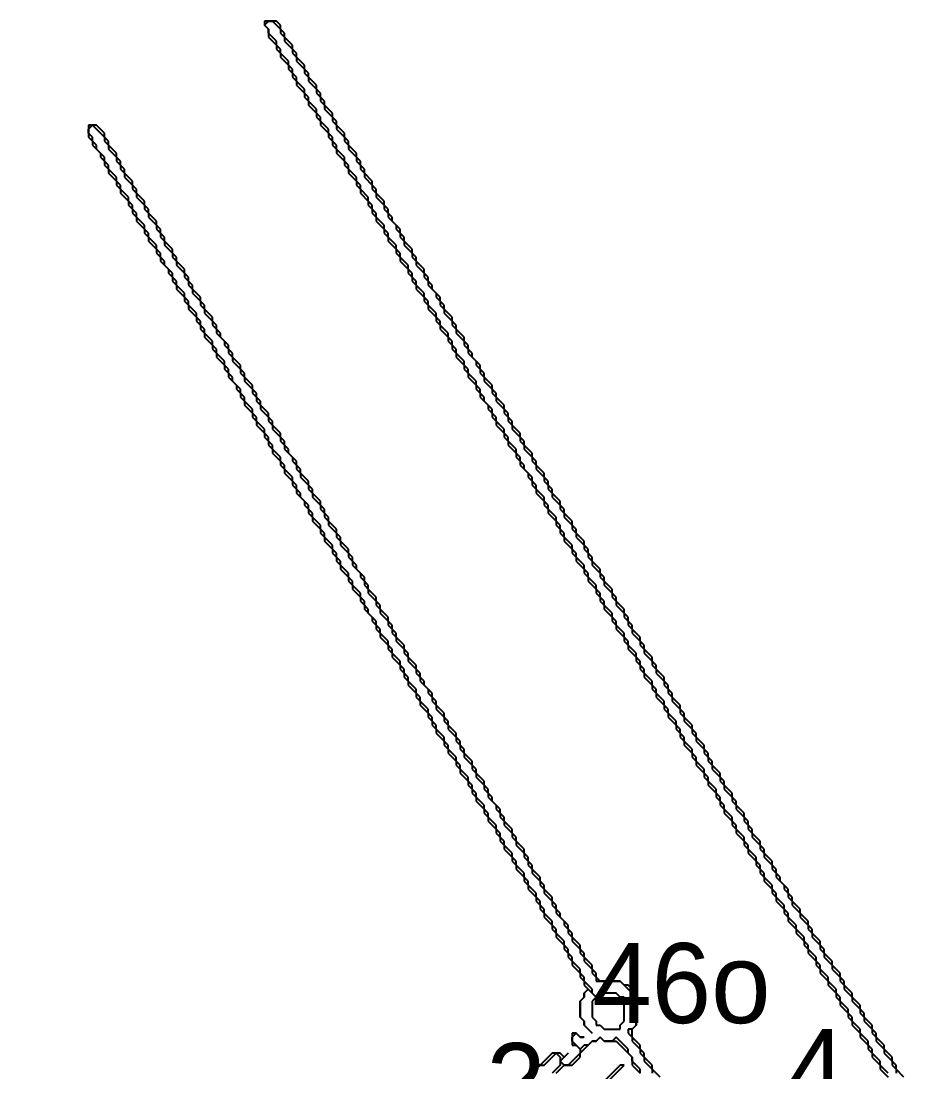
# Model space of a CAD drawing. Header units: metres. Extents: x 7 to 3931, y 6 to 2277.
# Drawn here: x 1487.1 to 1708, y 1775.3 to 2038 of the extents above; entities that cross this region are included whole.
import ezdxf

# ---------------------------------------------------------------- set-up
doc = ezdxf.new("R2010")
doc.units = ezdxf.units.M

msp = doc.modelspace()

# ---------------------------------------------------------------- linework, layer by layer
for p, q in [((1548, 2038), (1548, 2037)), ((1551, 2038), (1548, 2038)), ((1548, 2037), (1549, 2038)), ((1548, 2037), (1549, 2036)), ((1549, 2036), (1548, 2037)), ((1549, 2038), (1550, 2038)), ((1550, 2038), (1552, 2036)), ((1552, 2037), (1551, 2038)), ((1552, 2036), (1552, 2037)), ((1549, 2036), (1549, 2034)), ((1549, 2035), (1549, 2036)), ((1551, 2033), (1549, 2035)), ((1549, 2034), (1551, 2032)), ((1553, 2035), (1552, 2036)), ((1552, 2036), (1552, 2035)), ((1552, 2035), (1553, 2034)), ((1553, 2034), (1553, 2035)), ((1555, 2032), (1553, 2034)), ((1553, 2034), (1553, 2033)), ((1551, 2032), (1551, 2033)), ((1551, 2032), (1551, 2031)), ((1552, 2031), (1551, 2032)), ((1551, 2031), (1552, 2030)), ((1552, 2030), (1552, 2031)), ((1553, 2033), (1555, 2031)), ((1555, 2031), (1555, 2032)), ((1556, 2030), (1555, 2031)), ((1555, 2031), (1555, 2030)), ((1552, 2030), (1552, 2029)), ((1554, 2028), (1552, 2030)), ((1552, 2029), (1554, 2027)), ((1555, 2030), (1556, 2029)), ((1556, 2029), (1556, 2030)), ((1558, 2027), (1556, 2029)), ((1556, 2029), (1556, 2028)), ((1554, 2027), (1554, 2028)), ((1554, 2027), (1554, 2026)), ((1555, 2026), (1554, 2027)), ((1554, 2026), (1555, 2025)), ((1555, 2025), (1555, 2026)), ((1556, 2028), (1558, 2026)), ((1558, 2026), (1558, 2027)), ((1559, 2025), (1558, 2026)), ((1558, 2026), (1558, 2025)), ((1555, 2025), (1555, 2024)), ((1556, 2024), (1555, 2025)), ((1555, 2024), (1556, 2023)), ((1556, 2023), (1556, 2024)), ((1556, 2023), (1556, 2022)), ((1558, 2021), (1556, 2023)), ((1558, 2025), (1559, 2024)), ((1559, 2024), (1559, 2025)), ((1561, 2022), (1559, 2024)), ((1559, 2024), (1559, 2023)), ((1559, 2023), (1561, 2021)), ((1556, 2022), (1558, 2020)), ((1558, 2020), (1558, 2021)), ((1561, 2021), (1561, 2022)), ((1562, 2020), (1561, 2021)), ((1561, 2021), (1561, 2020)), ((1558, 2020), (1558, 2019)), ((1559, 2019), (1558, 2020)), ((1558, 2019), (1559, 2018)), ((1559, 2018), (1559, 2019)), ((1559, 2018), (1559, 2017)), ((1561, 2016), (1559, 2018)), ((1561, 2020), (1562, 2019)), ((1562, 2019), (1562, 2020)), ((1563, 2018), (1562, 2019)), ((1562, 2019), (1562, 2018)), ((1562, 2018), (1563, 2017)), ((1563, 2017), (1563, 2018)), ((1559, 2017), (1561, 2015)), ((1561, 2015), (1561, 2016)), ((1565, 2015), (1563, 2017)), ((1563, 2017), (1563, 2016)), ((1563, 2016), (1565, 2014)), ((1561, 2015), (1561, 2014)), ((1562, 2014), (1561, 2015)), ((1561, 2014), (1562, 2013)), ((1562, 2013), (1562, 2014)), ((1562, 2013), (1562, 2012)), ((1564, 2011), (1562, 2013)), ((1565, 2014), (1565, 2015)), ((1566, 2013), (1565, 2014)), ((1565, 2014), (1565, 2013)), ((1565, 2013), (1566, 2012)), ((1566, 2012), (1566, 2013)), ((1504, 2012), (1504, 2009)), ((1504, 2011), (1505, 2012)), ((1506, 2012), (1504, 2012)), ((1504, 2010), (1504, 2011)), ((1505, 2009), (1504, 2010)), ((1505, 2012), (1508, 2009)), ((1508, 2010), (1506, 2012)), ((1508, 2009), (1508, 2010)), ((1562, 2012), (1564, 2010)), ((1564, 2010), (1564, 2011)), ((1564, 2010), (1564, 2009)), ((1565, 2009), (1564, 2010)), ((1568, 2010), (1566, 2012)), ((1566, 2012), (1566, 2011)), ((1566, 2011), (1568, 2009)), ((1568, 2009), (1568, 2010)), ((1504, 2009), (1505, 2008)), ((1505, 2008), (1505, 2009)), ((1505, 2008), (1505, 2007)), ((1506, 2007), (1505, 2008)), ((1508, 2009), (1508, 2008)), ((1509, 2008), (1508, 2009)), ((1508, 2008), (1509, 2007)), ((1509, 2007), (1509, 2008)), ((1564, 2009), (1565, 2008)), ((1565, 2008), (1565, 2009)), ((1565, 2008), (1565, 2007)), ((1566, 2007), (1565, 2008)), ((1569, 2008), (1568, 2009)), ((1568, 2009), (1568, 2008)), ((1568, 2008), (1569, 2007)), ((1569, 2007), (1569, 2008)), ((1505, 2007), (1507, 2005)), ((1506, 2006), (1506, 2007)), ((1508, 2004), (1506, 2006)), ((1507, 2005), (1507, 2004)), ((1509, 2007), (1509, 2006)), ((1511, 2005), (1509, 2007)), ((1509, 2006), (1511, 2004)), ((1511, 2004), (1511, 2005)), ((1565, 2007), (1566, 2006)), ((1566, 2006), (1566, 2007)), ((1566, 2006), (1566, 2005)), ((1568, 2004), (1566, 2006)), ((1566, 2005), (1568, 2003)), ((1571, 2005), (1569, 2007)), ((1569, 2007), (1569, 2006)), ((1569, 2006), (1571, 2004)), ((1571, 2004), (1571, 2005)), ((1507, 2004), (1508, 2003)), ((1508, 2003), (1508, 2004)), ((1508, 2003), (1508, 2002)), ((1509, 2002), (1508, 2003)), ((1508, 2002), (1509, 2001)), ((1509, 2001), (1509, 2002)), ((1511, 2004), (1511, 2003)), ((1512, 2003), (1511, 2004)), ((1511, 2003), (1512, 2002)), ((1512, 2002), (1512, 2003)), ((1512, 2002), (1512, 2001)), ((1513, 2001), (1512, 2002)), ((1568, 2003), (1568, 2004)), ((1568, 2003), (1568, 2002)), ((1569, 2002), (1568, 2003)), ((1568, 2002), (1569, 2001)), ((1569, 2001), (1569, 2002)), ((1572, 2003), (1571, 2004)), ((1571, 2004), (1571, 2003)), ((1571, 2003), (1572, 2002)), ((1572, 2002), (1572, 2003)), ((1573, 2001), (1572, 2002)), ((1572, 2002), (1572, 2001)), ((1509, 2001), (1509, 2000)), ((1511, 1999), (1509, 2001)), ((1509, 2000), (1511, 1998)), ((1512, 2001), (1513, 2000)), ((1513, 2000), (1513, 2001)), ((1513, 2000), (1513, 1999)), ((1515, 1998), (1513, 2000)), ((1569, 2001), (1569, 2000)), ((1571, 1999), (1569, 2001)), ((1569, 2000), (1571, 1998)), ((1572, 2001), (1573, 2000)), ((1573, 2000), (1573, 2001)), ((1575, 1998), (1573, 2000)), ((1573, 2000), (1573, 1999)), ((1511, 1998), (1511, 1999)), ((1511, 1998), (1511, 1997)), ((1512, 1997), (1511, 1998)), ((1511, 1997), (1512, 1996)), ((1512, 1996), (1512, 1997)), ((1513, 1999), (1515, 1997)), ((1515, 1997), (1515, 1998)), ((1515, 1997), (1515, 1996)), ((1516, 1996), (1515, 1997)), ((1571, 1998), (1571, 1999)), ((1571, 1998), (1571, 1997)), ((1572, 1997), (1571, 1998)), ((1571, 1997), (1572, 1996)), ((1572, 1996), (1572, 1997)), ((1573, 1999), (1575, 1997)), ((1575, 1997), (1575, 1998)), ((1576, 1996), (1575, 1997)), ((1575, 1997), (1575, 1996)), ((1512, 1996), (1512, 1995)), ((1514, 1994), (1512, 1996)), ((1512, 1995), (1514, 1993)), ((1515, 1996), (1516, 1995)), ((1516, 1995), (1516, 1996)), ((1516, 1995), (1516, 1994)), ((1518, 1993), (1516, 1995)), ((1572, 1996), (1572, 1995)), ((1574, 1994), (1572, 1996)), ((1572, 1995), (1574, 1993)), ((1575, 1996), (1576, 1995)), ((1576, 1995), (1576, 1996)), ((1578, 1993), (1576, 1995)), ((1576, 1995), (1576, 1994)), ((1514, 1993), (1514, 1994)), ((1514, 1993), (1514, 1992)), ((1515, 1992), (1514, 1993)), ((1514, 1992), (1515, 1991)), ((1515, 1991), (1515, 1992)), ((1516, 1994), (1518, 1992)), ((1518, 1992), (1518, 1993)), ((1518, 1992), (1518, 1991)), ((1519, 1991), (1518, 1992)), ((1574, 1993), (1574, 1994)), ((1574, 1993), (1574, 1992)), ((1575, 1992), (1574, 1993)), ((1574, 1992), (1575, 1991)), ((1575, 1991), (1575, 1992)), ((1576, 1994), (1578, 1992)), ((1578, 1992), (1578, 1993)), ((1579, 1991), (1578, 1992)), ((1578, 1992), (1578, 1991)), ((1515, 1991), (1515, 1990)), ((1516, 1990), (1515, 1991)), ((1515, 1990), (1516, 1989)), ((1516, 1989), (1516, 1990)), ((1516, 1989), (1516, 1988)), ((1518, 1987), (1516, 1989)), ((1518, 1991), (1519, 1990)), ((1519, 1990), (1519, 1991)), ((1519, 1990), (1519, 1989)), ((1521, 1988), (1519, 1990)), ((1519, 1989), (1521, 1987)), ((1575, 1991), (1575, 1990)), ((1576, 1990), (1575, 1991)), ((1575, 1990), (1576, 1989)), ((1576, 1989), (1576, 1990)), ((1576, 1989), (1576, 1988)), ((1578, 1987), (1576, 1989)), ((1578, 1991), (1579, 1990)), ((1579, 1990), (1579, 1991)), ((1580, 1989), (1579, 1990)), ((1579, 1990), (1579, 1989)), ((1579, 1989), (1581, 1987)), ((1580, 1988), (1580, 1989)), ((1516, 1988), (1518, 1986)), ((1518, 1986), (1518, 1987)), ((1521, 1987), (1521, 1988)), ((1521, 1987), (1521, 1986)), ((1522, 1986), (1521, 1987)), ((1576, 1988), (1578, 1986)), ((1578, 1986), (1578, 1987)), ((1582, 1986), (1580, 1988)), ((1581, 1987), (1581, 1986)), ((1518, 1986), (1518, 1985)), ((1519, 1985), (1518, 1986)), ((1518, 1985), (1519, 1984)), ((1519, 1984), (1519, 1985)), ((1519, 1984), (1519, 1983)), ((1521, 1982), (1519, 1984)), ((1521, 1986), (1522, 1985)), ((1522, 1985), (1522, 1986)), ((1522, 1985), (1522, 1984)), ((1523, 1984), (1522, 1985)), ((1522, 1984), (1523, 1983)), ((1523, 1983), (1523, 1984)), ((1578, 1986), (1578, 1985)), ((1579, 1985), (1578, 1986)), ((1578, 1985), (1579, 1984)), ((1579, 1984), (1579, 1985)), ((1579, 1984), (1579, 1983)), ((1581, 1982), (1579, 1984)), ((1581, 1986), (1582, 1985)), ((1582, 1985), (1582, 1986)), ((1583, 1984), (1582, 1985)), ((1582, 1985), (1582, 1984)), ((1582, 1984), (1583, 1983)), ((1583, 1983), (1583, 1984)), ((1519, 1983), (1521, 1981)), ((1521, 1981), (1521, 1982)), ((1521, 1981), (1521, 1980)), ((1522, 1980), (1521, 1981)), ((1523, 1983), (1523, 1982)), ((1525, 1981), (1523, 1983)), ((1523, 1982), (1525, 1980)), ((1525, 1980), (1525, 1981)), ((1579, 1983), (1581, 1981)), ((1581, 1981), (1581, 1982)), ((1581, 1981), (1581, 1980)), ((1582, 1980), (1581, 1981)), ((1585, 1981), (1583, 1983)), ((1583, 1983), (1583, 1982)), ((1583, 1982), (1585, 1980)), ((1585, 1980), (1585, 1981)), ((1521, 1980), (1522, 1979)), ((1522, 1979), (1522, 1980)), ((1522, 1979), (1522, 1978)), ((1523, 1978), (1522, 1979)), ((1525, 1980), (1525, 1979)), ((1526, 1979), (1525, 1980)), ((1525, 1979), (1526, 1978)), ((1526, 1978), (1526, 1979)), ((1581, 1980), (1582, 1979)), ((1582, 1979), (1582, 1980)), ((1582, 1979), (1582, 1978)), ((1584, 1977), (1582, 1979)), ((1586, 1979), (1585, 1980)), ((1585, 1980), (1585, 1979)), ((1585, 1979), (1586, 1978)), ((1586, 1978), (1586, 1979)), ((1522, 1978), (1524, 1976)), ((1523, 1977), (1523, 1978)), ((1525, 1975), (1523, 1977)), ((1524, 1976), (1524, 1975)), ((1526, 1978), (1526, 1977)), ((1528, 1976), (1526, 1978)), ((1526, 1977), (1528, 1975)), ((1528, 1975), (1528, 1976)), ((1582, 1978), (1584, 1976)), ((1584, 1976), (1584, 1977)), ((1584, 1976), (1584, 1975)), ((1585, 1975), (1584, 1976)), ((1588, 1976), (1586, 1978)), ((1586, 1978), (1586, 1977)), ((1586, 1977), (1588, 1975)), ((1588, 1975), (1588, 1976)), ((1524, 1975), (1525, 1974)), ((1525, 1974), (1525, 1975)), ((1525, 1974), (1525, 1973)), ((1526, 1973), (1525, 1974)), ((1528, 1975), (1528, 1974)), ((1529, 1974), (1528, 1975)), ((1528, 1974), (1529, 1973)), ((1529, 1973), (1529, 1974)), ((1584, 1975), (1585, 1974)), ((1585, 1974), (1585, 1975)), ((1585, 1974), (1585, 1973)), ((1586, 1973), (1585, 1974)), ((1589, 1974), (1588, 1975)), ((1588, 1975), (1588, 1974)), ((1588, 1974), (1589, 1973)), ((1589, 1973), (1589, 1974)), ((1525, 1973), (1526, 1972)), ((1526, 1972), (1526, 1973)), ((1526, 1972), (1526, 1971)), ((1528, 1970), (1526, 1972)), ((1526, 1971), (1528, 1969)), ((1529, 1973), (1529, 1972)), ((1530, 1972), (1529, 1973)), ((1529, 1972), (1530, 1971)), ((1530, 1971), (1530, 1972)), ((1530, 1971), (1530, 1970)), ((1532, 1969), (1530, 1971)), ((1585, 1973), (1586, 1972)), ((1586, 1972), (1586, 1973)), ((1586, 1972), (1586, 1971)), ((1588, 1970), (1586, 1972)), ((1586, 1971), (1588, 1969)), ((1590, 1972), (1589, 1973)), ((1589, 1973), (1589, 1972)), ((1589, 1972), (1591, 1970)), ((1590, 1971), (1590, 1972)), ((1592, 1969), (1590, 1971)), ((1528, 1969), (1528, 1970)), ((1528, 1969), (1528, 1968)), ((1529, 1968), (1528, 1969)), ((1528, 1968), (1529, 1967)), ((1529, 1967), (1529, 1968)), ((1530, 1970), (1532, 1968)), ((1532, 1968), (1532, 1969)), ((1532, 1968), (1532, 1967)), ((1533, 1967), (1532, 1968)), ((1588, 1969), (1588, 1970)), ((1588, 1969), (1588, 1968)), ((1589, 1968), (1588, 1969)), ((1588, 1968), (1589, 1967)), ((1589, 1967), (1589, 1968)), ((1591, 1970), (1591, 1969)), ((1591, 1969), (1592, 1968)), ((1592, 1968), (1592, 1969)), ((1593, 1967), (1592, 1968)), ((1592, 1968), (1592, 1967)), ((1529, 1967), (1529, 1966)), ((1531, 1965), (1529, 1967)), ((1529, 1966), (1531, 1964)), ((1532, 1967), (1533, 1966)), ((1533, 1966), (1533, 1967)), ((1533, 1966), (1533, 1965)), ((1535, 1964), (1533, 1966)), ((1589, 1967), (1589, 1966)), ((1591, 1965), (1589, 1967)), ((1589, 1966), (1591, 1964)), ((1592, 1967), (1593, 1966)), ((1593, 1966), (1593, 1967)), ((1595, 1964), (1593, 1966)), ((1593, 1966), (1593, 1965)), ((1531, 1964), (1531, 1965)), ((1531, 1964), (1531, 1963)), ((1532, 1963), (1531, 1964)), ((1531, 1963), (1532, 1962)), ((1532, 1962), (1532, 1963)), ((1533, 1965), (1535, 1963)), ((1535, 1963), (1535, 1964)), ((1535, 1963), (1535, 1962)), ((1536, 1962), (1535, 1963)), ((1591, 1964), (1591, 1965)), ((1591, 1964), (1591, 1963)), ((1592, 1963), (1591, 1964)), ((1591, 1963), (1592, 1962)), ((1592, 1962), (1592, 1963)), ((1593, 1965), (1595, 1963)), ((1595, 1963), (1595, 1964)), ((1596, 1962), (1595, 1963)), ((1595, 1963), (1595, 1962)), ((1532, 1962), (1532, 1961)), ((1533, 1961), (1532, 1962)), ((1532, 1961), (1533, 1960)), ((1533, 1960), (1533, 1961)), ((1533, 1960), (1533, 1959)), ((1535, 1958), (1533, 1960)), ((1535, 1962), (1536, 1961)), ((1536, 1961), (1536, 1962)), ((1536, 1961), (1536, 1960)), ((1537, 1960), (1536, 1961)), ((1536, 1960), (1538, 1958)), ((1537, 1959), (1537, 1960)), ((1592, 1962), (1592, 1961)), ((1594, 1960), (1592, 1962)), ((1592, 1961), (1594, 1959)), ((1594, 1959), (1594, 1960)), ((1595, 1962), (1596, 1961)), ((1596, 1961), (1596, 1962)), ((1598, 1959), (1596, 1961)), ((1596, 1961), (1596, 1960)), ((1596, 1960), (1598, 1958)), ((1533, 1959), (1535, 1957)), ((1535, 1957), (1535, 1958)), ((1539, 1957), (1537, 1959)), ((1538, 1958), (1538, 1957)), ((1594, 1959), (1594, 1958)), ((1595, 1958), (1594, 1959)), ((1594, 1958), (1595, 1957)), ((1595, 1957), (1595, 1958)), ((1598, 1958), (1598, 1959)), ((1599, 1957), (1598, 1958)), ((1598, 1958), (1598, 1957)), ((1535, 1957), (1535, 1956)), ((1536, 1956), (1535, 1957)), ((1535, 1956), (1536, 1955)), ((1536, 1955), (1536, 1956)), ((1536, 1955), (1536, 1954)), ((1538, 1953), (1536, 1955)), ((1538, 1957), (1539, 1956)), ((1539, 1956), (1539, 1957)), ((1539, 1956), (1539, 1955)), ((1540, 1955), (1539, 1956)), ((1539, 1955), (1540, 1954)), ((1540, 1954), (1540, 1955)), ((1595, 1957), (1595, 1956)), ((1596, 1956), (1595, 1957)), ((1595, 1956), (1596, 1955)), ((1596, 1955), (1596, 1956)), ((1596, 1955), (1596, 1954)), ((1598, 1953), (1596, 1955)), ((1598, 1957), (1599, 1956)), ((1599, 1956), (1599, 1957)), ((1600, 1955), (1599, 1956)), ((1599, 1956), (1599, 1955)), ((1599, 1955), (1601, 1953)), ((1600, 1954), (1600, 1955)), ((1536, 1954), (1538, 1952)), ((1538, 1952), (1538, 1953)), ((1540, 1954), (1540, 1953)), ((1542, 1952), (1540, 1954)), ((1540, 1953), (1542, 1951)), ((1596, 1954), (1598, 1952)), ((1598, 1952), (1598, 1953)), ((1602, 1952), (1600, 1954)), ((1601, 1953), (1601, 1952)), ((1538, 1952), (1538, 1951)), ((1539, 1951), (1538, 1952)), ((1538, 1951), (1539, 1950)), ((1539, 1950), (1539, 1951)), ((1539, 1950), (1539, 1949)), ((1540, 1949), (1539, 1950)), ((1542, 1951), (1542, 1952)), ((1542, 1951), (1542, 1950)), ((1543, 1950), (1542, 1951)), ((1542, 1950), (1543, 1949)), ((1543, 1949), (1543, 1950)), ((1598, 1952), (1598, 1951)), ((1599, 1951), (1598, 1952)), ((1598, 1951), (1599, 1950)), ((1599, 1950), (1599, 1951)), ((1599, 1950), (1599, 1949)), ((1601, 1948), (1599, 1950)), ((1601, 1952), (1602, 1951)), ((1602, 1951), (1602, 1952)), ((1603, 1950), (1602, 1951)), ((1602, 1951), (1602, 1950)), ((1602, 1950), (1603, 1949)), ((1603, 1949), (1603, 1950)), ((1539, 1949), (1541, 1947)), ((1540, 1948), (1540, 1949)), ((1542, 1946), (1540, 1948)), ((1541, 1947), (1541, 1946)), ((1543, 1949), (1543, 1948)), ((1545, 1947), (1543, 1949)), ((1543, 1948), (1545, 1946)), ((1545, 1946), (1545, 1947)), ((1599, 1949), (1601, 1947)), ((1601, 1947), (1601, 1948)), ((1601, 1947), (1601, 1946)), ((1602, 1946), (1601, 1947)), ((1605, 1947), (1603, 1949)), ((1603, 1949), (1603, 1948)), ((1603, 1948), (1605, 1946)), ((1605, 1946), (1605, 1947)), ((1541, 1946), (1542, 1945)), ((1542, 1945), (1542, 1946)), ((1542, 1945), (1542, 1944)), ((1543, 1944), (1542, 1945)), ((1545, 1946), (1545, 1945)), ((1546, 1945), (1545, 1946)), ((1545, 1945), (1546, 1944)), ((1546, 1944), (1546, 1945)), ((1601, 1946), (1602, 1945)), ((1602, 1945), (1602, 1946)), ((1602, 1945), (1602, 1944)), ((1603, 1944), (1602, 1945)), ((1606, 1945), (1605, 1946)), ((1605, 1946), (1605, 1945)), ((1605, 1945), (1606, 1944)), ((1606, 1944), (1606, 1945)), ((1542, 1944), (1543, 1943)), ((1543, 1943), (1543, 1944)), ((1543, 1943), (1543, 1942)), ((1545, 1941), (1543, 1943)), ((1543, 1942), (1545, 1940)), ((1546, 1944), (1546, 1943)), ((1547, 1943), (1546, 1944)), ((1546, 1943), (1547, 1942)), ((1547, 1942), (1547, 1943)), ((1547, 1942), (1547, 1941)), ((1549, 1940), (1547, 1942)), ((1602, 1944), (1604, 1942)), ((1603, 1943), (1603, 1944)), ((1605, 1941), (1603, 1943)), ((1604, 1942), (1604, 1941)), ((1608, 1942), (1606, 1944)), ((1606, 1944), (1606, 1943)), ((1606, 1943), (1608, 1941)), ((1608, 1941), (1608, 1942)), ((1545, 1940), (1545, 1941)), ((1545, 1940), (1545, 1939)), ((1546, 1939), (1545, 1940)), ((1545, 1939), (1546, 1938)), ((1546, 1938), (1546, 1939)), ((1547, 1941), (1549, 1939)), ((1549, 1939), (1549, 1940)), ((1549, 1939), (1549, 1938)), ((1550, 1938), (1549, 1939)), ((1604, 1941), (1605, 1940)), ((1605, 1940), (1605, 1941)), ((1605, 1940), (1605, 1939)), ((1606, 1939), (1605, 1940)), ((1605, 1939), (1606, 1938)), ((1606, 1938), (1606, 1939)), ((1609, 1940), (1608, 1941)), ((1608, 1941), (1608, 1940)), ((1608, 1940), (1609, 1939)), ((1609, 1939), (1609, 1940)), ((1610, 1938), (1609, 1939)), ((1609, 1939), (1609, 1938)), ((1546, 1938), (1546, 1937)), ((1548, 1936), (1546, 1938)), ((1546, 1937), (1548, 1935)), ((1549, 1938), (1550, 1937)), ((1550, 1937), (1550, 1938)), ((1550, 1937), (1550, 1936)), ((1552, 1935), (1550, 1937)), ((1606, 1938), (1606, 1937)), ((1608, 1936), (1606, 1938)), ((1606, 1937), (1608, 1935)), ((1609, 1938), (1610, 1937)), ((1610, 1937), (1610, 1938)), ((1612, 1935), (1610, 1937)), ((1610, 1937), (1610, 1936)), ((1548, 1935), (1548, 1936)), ((1548, 1935), (1548, 1934)), ((1549, 1934), (1548, 1935)), ((1548, 1934), (1549, 1933)), ((1549, 1933), (1549, 1934)), ((1550, 1936), (1552, 1934)), ((1552, 1934), (1552, 1935)), ((1552, 1934), (1552, 1933)), ((1553, 1933), (1552, 1934)), ((1608, 1935), (1608, 1936)), ((1608, 1935), (1608, 1934)), ((1609, 1934), (1608, 1935)), ((1608, 1934), (1609, 1933)), ((1609, 1933), (1609, 1934)), ((1610, 1936), (1612, 1934)), ((1612, 1934), (1612, 1935)), ((1613, 1933), (1612, 1934)), ((1612, 1934), (1612, 1933)), ((1549, 1933), (1549, 1932)), ((1550, 1932), (1549, 1933)), ((1549, 1932), (1550, 1931)), ((1550, 1931), (1550, 1932)), ((1552, 1933), (1553, 1932)), ((1553, 1932), (1553, 1933)), ((1553, 1932), (1553, 1931)), ((1554, 1931), (1553, 1932)), ((1609, 1933), (1609, 1932)), ((1611, 1931), (1609, 1933)), ((1609, 1932), (1611, 1930)), ((1612, 1933), (1613, 1932)), ((1613, 1932), (1613, 1933)), ((1615, 1930), (1613, 1932)), ((1613, 1932), (1613, 1931)), ((1550, 1931), (1550, 1930)), ((1552, 1929), (1550, 1931)), ((1550, 1930), (1552, 1928)), ((1552, 1928), (1552, 1929)), ((1553, 1931), (1555, 1929)), ((1554, 1930), (1554, 1931)), ((1556, 1928), (1554, 1930)), ((1555, 1929), (1555, 1928)), ((1611, 1930), (1611, 1931)), ((1611, 1930), (1611, 1929)), ((1612, 1929), (1611, 1930)), ((1611, 1929), (1612, 1928)), ((1612, 1928), (1612, 1929)), ((1613, 1931), (1615, 1929)), ((1615, 1929), (1615, 1930)), ((1616, 1928), (1615, 1929)), ((1615, 1929), (1615, 1928)), ((1552, 1928), (1552, 1927)), ((1553, 1927), (1552, 1928)), ((1552, 1927), (1553, 1926)), ((1553, 1926), (1553, 1927)), ((1553, 1926), (1553, 1925)), ((1555, 1924), (1553, 1926)), ((1555, 1928), (1556, 1927)), ((1556, 1927), (1556, 1928)), ((1556, 1927), (1556, 1926)), ((1557, 1926), (1556, 1927)), ((1556, 1926), (1557, 1925)), ((1557, 1925), (1557, 1926)), ((1612, 1928), (1612, 1927)), ((1613, 1927), (1612, 1928)), ((1612, 1927), (1614, 1925)), ((1613, 1926), (1613, 1927)), ((1615, 1924), (1613, 1926)), ((1615, 1928), (1616, 1927)), ((1616, 1927), (1616, 1928)), ((1618, 1925), (1616, 1927)), ((1616, 1927), (1616, 1926)), ((1616, 1926), (1618, 1924)), ((1553, 1925), (1555, 1923)), ((1555, 1923), (1555, 1924)), ((1557, 1925), (1557, 1924)), ((1559, 1923), (1557, 1925)), ((1557, 1924), (1559, 1922)), ((1614, 1925), (1614, 1924)), ((1614, 1924), (1615, 1923)), ((1615, 1923), (1615, 1924)), ((1618, 1924), (1618, 1925)), ((1619, 1923), (1618, 1924)), ((1618, 1924), (1618, 1923)), ((1555, 1923), (1555, 1922)), ((1556, 1922), (1555, 1923)), ((1555, 1922), (1556, 1921)), ((1556, 1921), (1556, 1922)), ((1556, 1921), (1556, 1920)), ((1557, 1920), (1556, 1921)), ((1559, 1922), (1559, 1923)), ((1559, 1922), (1559, 1921)), ((1560, 1921), (1559, 1922)), ((1559, 1921), (1560, 1920)), ((1560, 1920), (1560, 1921)), ((1615, 1923), (1615, 1922)), ((1616, 1922), (1615, 1923)), ((1615, 1922), (1616, 1921)), ((1616, 1921), (1616, 1922)), ((1616, 1921), (1616, 1920)), ((1618, 1919), (1616, 1921)), ((1618, 1923), (1619, 1922)), ((1619, 1922), (1619, 1923)), ((1620, 1921), (1619, 1922)), ((1619, 1922), (1619, 1921)), ((1619, 1921), (1620, 1920)), ((1620, 1920), (1620, 1921)), ((1556, 1920), (1558, 1918)), ((1557, 1919), (1557, 1920)), ((1559, 1917), (1557, 1919)), ((1558, 1918), (1558, 1917)), ((1560, 1920), (1560, 1919)), ((1562, 1918), (1560, 1920)), ((1560, 1919), (1562, 1917)), ((1562, 1917), (1562, 1918)), ((1616, 1920), (1618, 1918)), ((1618, 1918), (1618, 1919)), ((1618, 1918), (1618, 1917)), ((1619, 1917), (1618, 1918)), ((1622, 1918), (1620, 1920)), ((1620, 1920), (1620, 1919)), ((1620, 1919), (1622, 1917)), ((1622, 1917), (1622, 1918)), ((1558, 1917), (1559, 1916)), ((1559, 1916), (1559, 1917)), ((1559, 1916), (1559, 1915)), ((1560, 1915), (1559, 1916)), ((1562, 1917), (1562, 1916)), ((1563, 1916), (1562, 1917)), ((1562, 1916), (1563, 1915)), ((1563, 1915), (1563, 1916)), ((1618, 1917), (1619, 1916)), ((1619, 1916), (1619, 1917)), ((1619, 1916), (1619, 1915)), ((1621, 1914), (1619, 1916)), ((1623, 1916), (1622, 1917)), ((1622, 1917), (1622, 1916)), ((1622, 1916), (1623, 1915)), ((1623, 1915), (1623, 1916)), ((1559, 1915), (1560, 1914)), ((1560, 1914), (1560, 1915)), ((1560, 1914), (1560, 1913)), ((1562, 1912), (1560, 1914)), ((1560, 1913), (1562, 1911)), ((1563, 1915), (1563, 1914)), ((1564, 1914), (1563, 1915)), ((1563, 1914), (1564, 1913)), ((1564, 1913), (1564, 1914)), ((1564, 1913), (1564, 1912)), ((1566, 1911), (1564, 1913)), ((1619, 1915), (1621, 1913)), ((1621, 1913), (1621, 1914)), ((1621, 1913), (1621, 1912)), ((1622, 1912), (1621, 1913)), ((1625, 1913), (1623, 1915)), ((1623, 1915), (1623, 1914)), ((1623, 1914), (1625, 1912)), ((1625, 1912), (1625, 1913)), ((1562, 1911), (1562, 1912)), ((1562, 1911), (1562, 1910)), ((1563, 1910), (1562, 1911)), ((1564, 1912), (1566, 1910)), ((1566, 1910), (1566, 1911)), ((1621, 1912), (1622, 1911)), ((1622, 1911), (1622, 1912)), ((1622, 1911), (1622, 1910)), ((1623, 1910), (1622, 1911)), ((1626, 1911), (1625, 1912)), ((1625, 1912), (1625, 1911)), ((1625, 1911), (1626, 1910)), ((1626, 1910), (1626, 1911)), ((1562, 1910), (1563, 1909)), ((1563, 1909), (1563, 1910)), ((1563, 1909), (1563, 1908)), ((1565, 1907), (1563, 1909)), ((1563, 1908), (1565, 1906)), ((1566, 1910), (1566, 1909)), ((1567, 1909), (1566, 1910)), ((1566, 1909), (1567, 1908)), ((1567, 1908), (1567, 1909)), ((1567, 1908), (1567, 1907)), ((1569, 1906), (1567, 1908)), ((1622, 1910), (1623, 1909)), ((1623, 1909), (1623, 1910)), ((1623, 1909), (1623, 1908)), ((1625, 1907), (1623, 1909)), ((1623, 1908), (1625, 1906)), ((1628, 1908), (1626, 1910)), ((1626, 1910), (1626, 1909)), ((1626, 1909), (1628, 1907)), ((1628, 1907), (1628, 1908)), ((1565, 1906), (1565, 1907)), ((1565, 1906), (1565, 1905)), ((1566, 1905), (1565, 1906)), ((1565, 1905), (1566, 1904)), ((1566, 1904), (1566, 1905)), ((1567, 1907), (1569, 1905)), ((1569, 1905), (1569, 1906)), ((1569, 1905), (1569, 1904)), ((1570, 1904), (1569, 1905)), ((1625, 1906), (1625, 1907)), ((1625, 1906), (1625, 1905)), ((1626, 1905), (1625, 1906)), ((1625, 1905), (1626, 1904)), ((1626, 1904), (1626, 1905)), ((1629, 1906), (1628, 1907)), ((1628, 1907), (1628, 1906)), ((1628, 1906), (1629, 1905)), ((1629, 1905), (1629, 1906)), ((1630, 1904), (1629, 1905)), ((1629, 1905), (1629, 1904)), ((1566, 1904), (1566, 1903)), ((1567, 1903), (1566, 1904)), ((1566, 1903), (1567, 1902)), ((1567, 1902), (1567, 1903)), ((1569, 1904), (1570, 1903)), ((1570, 1903), (1570, 1904)), ((1570, 1903), (1570, 1902)), ((1571, 1902), (1570, 1903)), ((1626, 1904), (1626, 1903)), ((1628, 1902), (1626, 1904)), ((1626, 1903), (1628, 1901)), ((1629, 1904), (1630, 1903)), ((1630, 1903), (1630, 1904)), ((1632, 1901), (1630, 1903)), ((1630, 1903), (1630, 1902)), ((1567, 1902), (1567, 1901)), ((1569, 1900), (1567, 1902)), ((1567, 1901), (1569, 1899)), ((1569, 1899), (1569, 1900)), ((1570, 1902), (1572, 1900)), ((1571, 1901), (1571, 1902)), ((1573, 1899), (1571, 1901)), ((1572, 1900), (1572, 1899)), ((1628, 1901), (1628, 1902)), ((1628, 1901), (1628, 1900)), ((1629, 1900), (1628, 1901)), ((1628, 1900), (1629, 1899)), ((1629, 1899), (1629, 1900)), ((1630, 1902), (1632, 1900)), ((1632, 1900), (1632, 1901)), ((1633, 1899), (1632, 1900)), ((1632, 1900), (1632, 1899)), ((1569, 1899), (1569, 1898)), ((1570, 1898), (1569, 1899)), ((1569, 1898), (1570, 1897)), ((1570, 1897), (1570, 1898)), ((1570, 1897), (1570, 1896)), ((1572, 1895), (1570, 1897)), ((1572, 1899), (1573, 1898)), ((1573, 1898), (1573, 1899)), ((1573, 1898), (1573, 1897)), ((1574, 1897), (1573, 1898)), ((1573, 1897), (1574, 1896)), ((1574, 1896), (1574, 1897)), ((1629, 1899), (1629, 1898)), ((1631, 1897), (1629, 1899)), ((1629, 1898), (1631, 1896)), ((1631, 1896), (1631, 1897)), ((1632, 1899), (1633, 1898)), ((1633, 1898), (1633, 1899)), ((1635, 1896), (1633, 1898)), ((1633, 1898), (1633, 1897)), ((1633, 1897), (1635, 1895)), ((1570, 1896), (1572, 1894)), ((1572, 1894), (1572, 1895)), ((1574, 1896), (1574, 1895)), ((1576, 1894), (1574, 1896)), ((1574, 1895), (1576, 1893)), ((1631, 1896), (1631, 1895)), ((1632, 1895), (1631, 1896)), ((1631, 1895), (1632, 1894)), ((1632, 1894), (1632, 1895)), ((1635, 1895), (1635, 1896)), ((1636, 1894), (1635, 1895)), ((1635, 1895), (1635, 1894)), ((1572, 1894), (1572, 1893)), ((1573, 1893), (1572, 1894)), ((1572, 1893), (1573, 1892)), ((1573, 1892), (1573, 1893)), ((1573, 1892), (1573, 1891)), ((1574, 1891), (1573, 1892)), ((1576, 1893), (1576, 1894)), ((1576, 1893), (1576, 1892)), ((1577, 1892), (1576, 1893)), ((1576, 1892), (1577, 1891)), ((1577, 1891), (1577, 1892)), ((1632, 1894), (1632, 1893)), ((1633, 1893), (1632, 1894)), ((1632, 1893), (1633, 1892)), ((1633, 1892), (1633, 1893)), ((1633, 1892), (1633, 1891)), ((1635, 1890), (1633, 1892)), ((1635, 1894), (1636, 1893)), ((1636, 1893), (1636, 1894)), ((1638, 1891), (1636, 1893)), ((1636, 1893), (1636, 1892)), ((1636, 1892), (1638, 1890)), ((1573, 1891), (1575, 1889)), ((1574, 1890), (1574, 1891)), ((1576, 1888), (1574, 1890)), ((1575, 1889), (1575, 1888)), ((1577, 1891), (1577, 1890)), ((1579, 1889), (1577, 1891)), ((1577, 1890), (1579, 1888)), ((1579, 1888), (1579, 1889)), ((1633, 1891), (1635, 1889)), ((1635, 1889), (1635, 1890)), ((1635, 1889), (1635, 1888)), ((1636, 1888), (1635, 1889)), ((1638, 1890), (1638, 1891)), ((1639, 1889), (1638, 1890)), ((1638, 1890), (1638, 1889)), ((1638, 1889), (1639, 1888)), ((1639, 1888), (1639, 1889)), ((1575, 1888), (1576, 1887)), ((1576, 1887), (1576, 1888)), ((1576, 1887), (1576, 1886)), ((1577, 1886), (1576, 1887)), ((1579, 1888), (1579, 1887)), ((1580, 1887), (1579, 1888)), ((1579, 1887), (1580, 1886)), ((1580, 1886), (1580, 1887)), ((1635, 1888), (1636, 1887)), ((1636, 1887), (1636, 1888)), ((1636, 1887), (1636, 1886)), ((1638, 1885), (1636, 1887)), ((1640, 1887), (1639, 1888)), ((1639, 1888), (1639, 1887)), ((1639, 1887), (1640, 1886)), ((1640, 1886), (1640, 1887)), ((1576, 1886), (1577, 1885)), ((1577, 1885), (1577, 1886)), ((1577, 1885), (1577, 1884)), ((1579, 1883), (1577, 1885)), ((1577, 1884), (1579, 1882)), ((1580, 1886), (1580, 1885)), ((1581, 1885), (1580, 1886)), ((1580, 1885), (1581, 1884)), ((1581, 1884), (1581, 1885)), ((1581, 1884), (1581, 1883)), ((1583, 1882), (1581, 1884)), ((1636, 1886), (1638, 1884)), ((1638, 1884), (1638, 1885)), ((1638, 1884), (1638, 1883)), ((1639, 1883), (1638, 1884)), ((1642, 1884), (1640, 1886)), ((1640, 1886), (1640, 1885)), ((1640, 1885), (1642, 1883)), ((1642, 1883), (1642, 1884)), ((1579, 1882), (1579, 1883)), ((1579, 1882), (1579, 1881)), ((1580, 1881), (1579, 1882)), ((1581, 1883), (1583, 1881)), ((1583, 1881), (1583, 1882)), ((1638, 1883), (1639, 1882)), ((1639, 1882), (1639, 1883)), ((1639, 1882), (1639, 1881)), ((1641, 1880), (1639, 1882)), ((1643, 1882), (1642, 1883)), ((1642, 1883), (1642, 1882)), ((1642, 1882), (1643, 1881)), ((1643, 1881), (1643, 1882)), ((1579, 1881), (1580, 1880)), ((1580, 1880), (1580, 1881)), ((1580, 1880), (1580, 1879)), ((1582, 1878), (1580, 1880)), ((1580, 1879), (1582, 1877)), ((1583, 1881), (1583, 1880)), ((1584, 1880), (1583, 1881)), ((1583, 1880), (1584, 1879)), ((1584, 1879), (1584, 1880)), ((1584, 1879), (1584, 1878)), ((1586, 1877), (1584, 1879)), ((1639, 1881), (1641, 1879)), ((1641, 1879), (1641, 1880)), ((1641, 1879), (1641, 1878)), ((1642, 1878), (1641, 1879)), ((1645, 1879), (1643, 1881)), ((1643, 1881), (1643, 1880)), ((1643, 1880), (1645, 1878)), ((1645, 1878), (1645, 1879)), ((1582, 1877), (1582, 1878)), ((1582, 1877), (1582, 1876)), ((1583, 1876), (1582, 1877)), ((1582, 1876), (1583, 1875)), ((1583, 1875), (1583, 1876)), ((1584, 1878), (1586, 1876)), ((1586, 1876), (1586, 1877)), ((1586, 1876), (1586, 1875)), ((1587, 1875), (1586, 1876)), ((1641, 1878), (1642, 1877)), ((1642, 1877), (1642, 1878)), ((1642, 1877), (1642, 1876)), ((1643, 1876), (1642, 1877)), ((1642, 1876), (1643, 1875)), ((1643, 1875), (1643, 1876)), ((1646, 1877), (1645, 1878)), ((1645, 1878), (1645, 1877)), ((1645, 1877), (1646, 1876)), ((1646, 1876), (1646, 1877)), ((1648, 1874), (1646, 1876)), ((1646, 1876), (1646, 1875)), ((1583, 1875), (1583, 1874)), ((1584, 1874), (1583, 1875)), ((1583, 1874), (1584, 1873)), ((1584, 1873), (1584, 1874)), ((1586, 1875), (1587, 1874)), ((1587, 1874), (1587, 1875)), ((1587, 1874), (1587, 1873)), ((1588, 1873), (1587, 1874)), ((1643, 1875), (1643, 1874)), ((1645, 1873), (1643, 1875)), ((1643, 1874), (1645, 1872)), ((1646, 1875), (1648, 1873)), ((1648, 1873), (1648, 1874)), ((1584, 1873), (1584, 1872)), ((1586, 1871), (1584, 1873)), ((1584, 1872), (1586, 1870)), ((1586, 1870), (1586, 1871)), ((1587, 1873), (1589, 1871)), ((1588, 1872), (1588, 1873)), ((1590, 1870), (1588, 1872)), ((1589, 1871), (1589, 1870)), ((1645, 1872), (1645, 1873)), ((1645, 1872), (1645, 1871)), ((1646, 1871), (1645, 1872)), ((1645, 1871), (1646, 1870)), ((1646, 1870), (1646, 1871)), ((1649, 1872), (1648, 1873)), ((1648, 1873), (1648, 1872)), ((1648, 1872), (1649, 1871)), ((1649, 1871), (1649, 1872)), ((1650, 1870), (1649, 1871)), ((1649, 1871), (1649, 1870)), ((1586, 1870), (1586, 1869)), ((1587, 1869), (1586, 1870)), ((1586, 1869), (1587, 1868)), ((1587, 1868), (1587, 1869)), ((1587, 1868), (1587, 1867)), ((1589, 1866), (1587, 1868)), ((1589, 1870), (1590, 1869)), ((1590, 1869), (1590, 1870)), ((1590, 1869), (1590, 1868)), ((1591, 1868), (1590, 1869)), ((1590, 1868), (1591, 1867)), ((1591, 1867), (1591, 1868)), ((1646, 1870), (1646, 1869)), ((1648, 1868), (1646, 1870)), ((1646, 1869), (1648, 1867)), ((1648, 1867), (1648, 1868)), ((1649, 1870), (1650, 1869)), ((1650, 1869), (1650, 1870)), ((1652, 1867), (1650, 1869)), ((1650, 1869), (1650, 1868)), ((1650, 1868), (1652, 1866)), ((1587, 1867), (1589, 1865)), ((1589, 1865), (1589, 1866)), ((1591, 1867), (1591, 1866)), ((1593, 1865), (1591, 1867)), ((1591, 1866), (1593, 1864)), ((1648, 1867), (1648, 1866)), ((1649, 1866), (1648, 1867)), ((1648, 1866), (1649, 1865)), ((1649, 1865), (1649, 1866)), ((1652, 1866), (1652, 1867)), ((1653, 1865), (1652, 1866)), ((1652, 1866), (1652, 1865)), ((1589, 1865), (1589, 1864)), ((1590, 1864), (1589, 1865)), ((1589, 1864), (1590, 1863)), ((1590, 1863), (1590, 1864)), ((1590, 1863), (1590, 1862)), ((1591, 1862), (1590, 1863)), ((1593, 1864), (1593, 1865)), ((1593, 1864), (1593, 1863)), ((1594, 1863), (1593, 1864)), ((1593, 1863), (1594, 1862)), ((1594, 1862), (1594, 1863)), ((1649, 1865), (1649, 1864)), ((1651, 1863), (1649, 1865)), ((1649, 1864), (1651, 1862)), ((1651, 1862), (1651, 1863)), ((1652, 1865), (1653, 1864)), ((1653, 1864), (1653, 1865)), ((1655, 1862), (1653, 1864)), ((1653, 1864), (1653, 1863)), ((1653, 1863), (1655, 1861)), ((1590, 1862), (1591, 1861)), ((1591, 1861), (1591, 1862)), ((1591, 1861), (1591, 1860)), ((1593, 1859), (1591, 1861)), ((1594, 1862), (1594, 1861)), ((1596, 1860), (1594, 1862)), ((1594, 1861), (1596, 1859)), ((1651, 1862), (1651, 1861)), ((1652, 1861), (1651, 1862)), ((1651, 1861), (1652, 1860)), ((1652, 1860), (1652, 1861)), ((1655, 1861), (1655, 1862)), ((1656, 1860), (1655, 1861)), ((1655, 1861), (1655, 1860)), ((1591, 1860), (1593, 1858)), ((1593, 1858), (1593, 1859)), ((1593, 1858), (1593, 1857)), ((1594, 1857), (1593, 1858)), ((1596, 1859), (1596, 1860)), ((1596, 1859), (1596, 1858)), ((1597, 1858), (1596, 1859)), ((1596, 1858), (1597, 1857)), ((1597, 1857), (1597, 1858)), ((1652, 1860), (1652, 1859)), ((1653, 1859), (1652, 1860)), ((1652, 1859), (1653, 1858)), ((1653, 1858), (1653, 1859)), ((1653, 1858), (1653, 1857)), ((1655, 1856), (1653, 1858)), ((1655, 1860), (1656, 1859)), ((1656, 1859), (1656, 1860)), ((1658, 1857), (1656, 1859)), ((1656, 1859), (1656, 1858)), ((1656, 1858), (1658, 1856)), ((1593, 1857), (1594, 1856)), ((1594, 1856), (1594, 1857)), ((1594, 1856), (1594, 1855)), ((1596, 1854), (1594, 1856)), ((1594, 1855), (1596, 1853)), ((1597, 1857), (1597, 1856)), ((1598, 1856), (1597, 1857)), ((1597, 1856), (1598, 1855)), ((1598, 1855), (1598, 1856)), ((1598, 1855), (1598, 1854)), ((1600, 1853), (1598, 1855)), ((1653, 1857), (1655, 1855)), ((1655, 1855), (1655, 1856)), ((1655, 1855), (1655, 1854)), ((1656, 1854), (1655, 1855)), ((1658, 1856), (1658, 1857)), ((1659, 1855), (1658, 1856)), ((1658, 1856), (1658, 1855)), ((1658, 1855), (1659, 1854)), ((1659, 1854), (1659, 1855)), ((1596, 1853), (1596, 1854)), ((1596, 1853), (1596, 1852)), ((1597, 1852), (1596, 1853)), ((1598, 1854), (1600, 1852)), ((1600, 1852), (1600, 1853)), ((1655, 1854), (1656, 1853)), ((1656, 1853), (1656, 1854)), ((1656, 1853), (1656, 1852)), ((1658, 1851), (1656, 1853)), ((1660, 1853), (1659, 1854)), ((1659, 1854), (1659, 1853)), ((1659, 1853), (1660, 1852)), ((1660, 1852), (1660, 1853)), ((1596, 1852), (1597, 1851)), ((1597, 1851), (1597, 1852)), ((1597, 1851), (1597, 1850)), ((1599, 1849), (1597, 1851)), ((1597, 1850), (1599, 1848)), ((1600, 1852), (1600, 1851)), ((1601, 1851), (1600, 1852)), ((1600, 1851), (1601, 1850)), ((1601, 1850), (1601, 1851)), ((1601, 1850), (1601, 1849)), ((1603, 1848), (1601, 1850)), ((1656, 1852), (1658, 1850)), ((1658, 1850), (1658, 1851)), ((1658, 1850), (1658, 1849)), ((1659, 1849), (1658, 1850)), ((1662, 1850), (1660, 1852)), ((1660, 1852), (1660, 1851)), ((1660, 1851), (1662, 1849)), ((1662, 1849), (1662, 1850)), ((1599, 1848), (1599, 1849)), ((1599, 1848), (1599, 1847)), ((1600, 1847), (1599, 1848)), ((1599, 1847), (1600, 1846)), ((1600, 1846), (1600, 1847)), ((1601, 1849), (1603, 1847)), ((1603, 1847), (1603, 1848)), ((1603, 1847), (1603, 1846)), ((1604, 1846), (1603, 1847)), ((1658, 1849), (1659, 1848)), ((1659, 1848), (1659, 1849)), ((1659, 1848), (1659, 1847)), ((1661, 1846), (1659, 1848)), ((1659, 1847), (1661, 1845)), ((1663, 1848), (1662, 1849)), ((1662, 1849), (1662, 1848)), ((1662, 1848), (1663, 1847)), ((1663, 1847), (1663, 1848)), ((1665, 1845), (1663, 1847)), ((1663, 1847), (1663, 1846)), ((1600, 1846), (1600, 1845)), ((1601, 1845), (1600, 1846)), ((1600, 1845), (1601, 1844)), ((1601, 1844), (1601, 1845)), ((1603, 1846), (1604, 1845)), ((1604, 1845), (1604, 1846)), ((1604, 1845), (1604, 1844)), ((1605, 1844), (1604, 1845)), ((1661, 1845), (1661, 1846)), ((1661, 1845), (1661, 1844)), ((1662, 1844), (1661, 1845)), ((1663, 1846), (1665, 1844)), ((1665, 1844), (1665, 1845)), ((1601, 1844), (1601, 1843)), ((1603, 1842), (1601, 1844)), ((1601, 1843), (1603, 1841)), ((1603, 1841), (1603, 1842)), ((1604, 1844), (1606, 1842)), ((1605, 1843), (1605, 1844)), ((1607, 1841), (1605, 1843)), ((1606, 1842), (1606, 1841)), ((1661, 1844), (1662, 1843)), ((1662, 1843), (1662, 1844)), ((1662, 1843), (1662, 1842)), ((1663, 1842), (1662, 1843)), ((1662, 1842), (1663, 1841)), ((1663, 1841), (1663, 1842)), ((1666, 1843), (1665, 1844)), ((1665, 1844), (1665, 1843)), ((1665, 1843), (1666, 1842)), ((1666, 1842), (1666, 1843)), ((1668, 1840), (1666, 1842)), ((1666, 1842), (1666, 1841)), ((1603, 1841), (1603, 1840)), ((1604, 1840), (1603, 1841)), ((1603, 1840), (1604, 1839)), ((1604, 1839), (1604, 1840)), ((1606, 1841), (1607, 1840)), ((1607, 1840), (1607, 1841)), ((1607, 1840), (1607, 1839)), ((1608, 1839), (1607, 1840)), ((1663, 1841), (1663, 1840)), ((1665, 1839), (1663, 1841)), ((1663, 1840), (1665, 1838)), ((1666, 1841), (1668, 1839)), ((1668, 1839), (1668, 1840)), ((1604, 1839), (1604, 1838)), ((1606, 1837), (1604, 1839)), ((1604, 1838), (1606, 1836)), ((1606, 1836), (1606, 1837)), ((1607, 1839), (1608, 1838)), ((1608, 1838), (1608, 1839)), ((1608, 1838), (1608, 1837)), ((1610, 1836), (1608, 1838)), ((1608, 1837), (1610, 1835)), ((1665, 1838), (1665, 1839)), ((1665, 1838), (1665, 1837)), ((1666, 1837), (1665, 1838)), ((1665, 1837), (1666, 1836)), ((1666, 1836), (1666, 1837)), ((1669, 1838), (1668, 1839)), ((1668, 1839), (1668, 1838)), ((1668, 1838), (1669, 1837)), ((1669, 1837), (1669, 1838)), ((1670, 1836), (1669, 1837)), ((1669, 1837), (1669, 1836)), ((1606, 1836), (1606, 1835)), ((1607, 1835), (1606, 1836)), ((1606, 1835), (1607, 1834)), ((1607, 1834), (1607, 1835)), ((1607, 1834), (1607, 1833)), ((1608, 1833), (1607, 1834)), ((1610, 1835), (1610, 1836)), ((1610, 1835), (1610, 1834)), ((1611, 1834), (1610, 1835)), ((1610, 1834), (1611, 1833)), ((1611, 1833), (1611, 1834)), ((1666, 1836), (1666, 1835)), ((1668, 1834), (1666, 1836)), ((1666, 1835), (1668, 1833)), ((1668, 1833), (1668, 1834)), ((1669, 1836), (1670, 1835)), ((1670, 1835), (1670, 1836)), ((1672, 1833), (1670, 1835)), ((1670, 1835), (1670, 1834)), ((1670, 1834), (1672, 1832)), ((1607, 1833), (1608, 1832)), ((1608, 1832), (1608, 1833)), ((1608, 1832), (1608, 1831)), ((1610, 1830), (1608, 1832)), ((1611, 1833), (1611, 1832)), ((1613, 1831), (1611, 1833)), ((1611, 1832), (1613, 1830)), ((1668, 1833), (1668, 1832)), ((1669, 1832), (1668, 1833)), ((1668, 1832), (1669, 1831)), ((1669, 1831), (1669, 1832)), ((1672, 1832), (1672, 1833)), ((1673, 1831), (1672, 1832)), ((1672, 1832), (1672, 1831)), ((1608, 1831), (1610, 1829)), ((1610, 1829), (1610, 1830)), ((1610, 1829), (1610, 1828)), ((1611, 1828), (1610, 1829)), ((1613, 1830), (1613, 1831)), ((1613, 1830), (1613, 1829)), ((1614, 1829), (1613, 1830)), ((1613, 1829), (1614, 1828)), ((1614, 1828), (1614, 1829)), ((1669, 1831), (1669, 1830)), ((1671, 1829), (1669, 1831)), ((1669, 1830), (1671, 1828)), ((1671, 1828), (1671, 1829)), ((1672, 1831), (1673, 1830)), ((1673, 1830), (1673, 1831)), ((1675, 1828), (1673, 1830)), ((1673, 1830), (1673, 1829)), ((1673, 1829), (1675, 1827)), ((1610, 1828), (1611, 1827)), ((1611, 1827), (1611, 1828)), ((1611, 1827), (1611, 1826)), ((1613, 1825), (1611, 1827)), ((1611, 1826), (1613, 1824)), ((1614, 1828), (1614, 1827)), ((1615, 1827), (1614, 1828)), ((1614, 1827), (1615, 1826)), ((1615, 1826), (1615, 1827)), ((1615, 1826), (1615, 1825)), ((1617, 1824), (1615, 1826)), ((1671, 1828), (1671, 1827)), ((1672, 1827), (1671, 1828)), ((1671, 1827), (1672, 1826)), ((1672, 1826), (1672, 1827)), ((1672, 1826), (1672, 1825)), ((1673, 1825), (1672, 1826)), ((1675, 1827), (1675, 1828)), ((1676, 1826), (1675, 1827)), ((1675, 1827), (1675, 1826)), ((1675, 1826), (1676, 1825)), ((1676, 1825), (1676, 1826)), ((1613, 1824), (1613, 1825)), ((1613, 1824), (1613, 1823)), ((1614, 1823), (1613, 1824)), ((1615, 1825), (1617, 1823)), ((1617, 1823), (1617, 1824)), ((1672, 1825), (1673, 1824)), ((1673, 1824), (1673, 1825)), ((1673, 1824), (1673, 1823)), ((1675, 1822), (1673, 1824)), ((1677, 1824), (1676, 1825)), ((1676, 1825), (1676, 1824)), ((1676, 1824), (1678, 1822)), ((1677, 1823), (1677, 1824)), ((1613, 1823), (1614, 1822)), ((1614, 1822), (1614, 1823)), ((1614, 1822), (1614, 1821)), ((1616, 1820), (1614, 1822)), ((1614, 1821), (1616, 1819)), ((1617, 1823), (1617, 1822)), ((1618, 1822), (1617, 1823)), ((1617, 1822), (1618, 1821)), ((1618, 1821), (1618, 1822)), ((1618, 1821), (1618, 1820)), ((1620, 1819), (1618, 1821)), ((1673, 1823), (1675, 1821)), ((1675, 1821), (1675, 1822)), ((1675, 1821), (1675, 1820)), ((1676, 1820), (1675, 1821)), ((1679, 1821), (1677, 1823)), ((1678, 1822), (1678, 1821)), ((1678, 1821), (1679, 1820)), ((1679, 1820), (1679, 1821)), ((1616, 1819), (1616, 1820)), ((1616, 1819), (1616, 1818)), ((1617, 1818), (1616, 1819)), ((1618, 1820), (1620, 1818)), ((1620, 1818), (1620, 1819)), ((1675, 1820), (1676, 1819)), ((1676, 1819), (1676, 1820)), ((1676, 1819), (1676, 1818)), ((1678, 1817), (1676, 1819)), ((1680, 1819), (1679, 1820)), ((1679, 1820), (1679, 1819)), ((1679, 1819), (1680, 1818)), ((1680, 1818), (1680, 1819)), ((1616, 1818), (1617, 1817)), ((1617, 1817), (1617, 1818)), ((1617, 1817), (1617, 1816)), ((1618, 1816), (1617, 1817)), ((1617, 1816), (1618, 1815)), ((1618, 1815), (1618, 1816)), ((1620, 1818), (1620, 1817)), ((1621, 1817), (1620, 1818)), ((1620, 1817), (1621, 1816)), ((1621, 1816), (1621, 1817)), ((1621, 1816), (1621, 1815)), ((1622, 1815), (1621, 1816)), ((1676, 1818), (1678, 1816)), ((1678, 1816), (1678, 1817)), ((1678, 1816), (1678, 1815)), ((1679, 1815), (1678, 1816)), ((1682, 1816), (1680, 1818)), ((1680, 1818), (1680, 1817)), ((1680, 1817), (1682, 1815)), ((1682, 1815), (1682, 1816)), ((1618, 1815), (1618, 1814)), ((1620, 1813), (1618, 1815)), ((1618, 1814), (1620, 1812)), ((1620, 1812), (1620, 1813)), ((1621, 1815), (1623, 1813)), ((1622, 1814), (1622, 1815)), ((1624, 1812), (1622, 1814)), ((1623, 1813), (1623, 1812)), ((1678, 1815), (1679, 1814)), ((1679, 1814), (1679, 1815)), ((1679, 1814), (1679, 1813)), ((1681, 1812), (1679, 1814)), ((1679, 1813), (1681, 1811)), ((1684, 1813), (1682, 1815)), ((1682, 1815), (1682, 1814)), ((1682, 1814), (1684, 1812)), ((1684, 1812), (1684, 1813)), ((1620, 1812), (1620, 1811)), ((1621, 1811), (1620, 1812)), ((1620, 1811), (1621, 1810)), ((1621, 1810), (1621, 1811)), ((1623, 1812), (1624, 1811)), ((1624, 1811), (1624, 1812)), ((1624, 1811), (1624, 1810)), ((1625, 1810), (1624, 1811)), ((1681, 1811), (1681, 1812)), ((1681, 1811), (1681, 1810)), ((1683, 1809), (1681, 1811)), ((1685, 1811), (1684, 1812)), ((1684, 1812), (1684, 1811)), ((1684, 1811), (1685, 1810)), ((1685, 1810), (1685, 1811)), ((1621, 1810), (1621, 1809)), ((1623, 1808), (1621, 1810)), ((1621, 1809), (1623, 1807)), ((1623, 1807), (1623, 1808)), ((1624, 1810), (1625, 1809)), ((1625, 1809), (1625, 1810)), ((1625, 1809), (1625, 1808)), ((1627, 1807), (1625, 1809)), ((1625, 1808), (1627, 1806)), ((1681, 1810), (1683, 1808)), ((1683, 1808), (1683, 1809)), ((1683, 1808), (1683, 1807)), ((1684, 1807), (1683, 1808)), ((1687, 1808), (1685, 1810)), ((1685, 1810), (1685, 1809)), ((1685, 1809), (1687, 1807)), ((1687, 1807), (1687, 1808)), ((1623, 1807), (1623, 1806)), ((1624, 1806), (1623, 1807)), ((1623, 1806), (1624, 1805)), ((1624, 1805), (1624, 1806)), ((1624, 1805), (1624, 1804)), ((1625, 1804), (1624, 1805)), ((1627, 1806), (1627, 1807)), ((1627, 1806), (1627, 1805)), ((1628, 1805), (1627, 1806)), ((1627, 1805), (1628, 1804)), ((1628, 1804), (1628, 1805)), ((1683, 1807), (1684, 1806)), ((1684, 1806), (1684, 1807)), ((1684, 1806), (1684, 1805)), ((1686, 1804), (1684, 1806)), ((1684, 1805), (1686, 1803)), ((1688, 1806), (1687, 1807)), ((1687, 1807), (1687, 1806)), ((1687, 1806), (1688, 1805)), ((1688, 1805), (1688, 1806)), ((1690, 1803), (1688, 1805)), ((1688, 1805), (1688, 1804)), ((1624, 1804), (1625, 1803)), ((1625, 1803), (1625, 1804)), ((1625, 1803), (1625, 1802)), ((1627, 1801), (1625, 1803)), ((1628, 1804), (1628, 1803)), ((1630, 1802), (1628, 1804)), ((1628, 1803), (1630, 1801)), ((1686, 1803), (1686, 1804)), ((1686, 1803), (1686, 1802)), ((1687, 1802), (1686, 1803)), ((1688, 1804), (1690, 1802)), ((1690, 1802), (1690, 1803)), ((1625, 1802), (1627, 1800)), ((1627, 1800), (1627, 1801)), ((1627, 1800), (1627, 1799)), ((1628, 1799), (1627, 1800)), ((1630, 1801), (1630, 1802)), ((1630, 1801), (1630, 1800)), ((1631, 1800), (1630, 1801)), ((1630, 1800), (1631, 1799)), ((1631, 1799), (1631, 1800)), ((1686, 1802), (1687, 1801)), ((1687, 1801), (1687, 1802)), ((1687, 1801), (1687, 1800)), ((1689, 1799), (1687, 1801)), ((1687, 1800), (1689, 1798)), ((1692, 1800), (1690, 1802)), ((1690, 1802), (1690, 1801)), ((1690, 1801), (1692, 1799)), ((1692, 1799), (1692, 1800)), ((1627, 1799), (1628, 1798)), ((1628, 1798), (1628, 1799)), ((1628, 1798), (1628, 1797)), ((1630, 1796), (1628, 1798)), ((1631, 1799), (1631, 1798)), ((1632, 1798), (1631, 1799)), ((1631, 1798), (1637, 1798)), ((1637, 1798), (1632, 1798)), ((1637, 1798), (1640, 1795)), ((1638, 1797), (1637, 1798)), ((1689, 1798), (1689, 1799)), ((1689, 1798), (1689, 1797)), ((1691, 1796), (1689, 1798)), ((1693, 1798), (1692, 1799)), ((1692, 1799), (1692, 1798)), ((1692, 1798), (1693, 1797)), ((1693, 1797), (1693, 1798)), ((1628, 1797), (1629, 1796)), ((1629, 1796), (1628, 1795)), ((1628, 1795), (1629, 1796)), ((1628, 1795), (1628, 1794)), ((1628, 1794), (1628, 1795)), ((1629, 1796), (1631, 1794)), ((1630, 1795), (1630, 1796)), ((1631, 1794), (1630, 1795)), ((1632, 1795), (1631, 1794)), ((1636, 1795), (1632, 1795)), ((1637, 1794), (1636, 1795)), ((1639, 1797), (1638, 1797)), ((1640, 1796), (1639, 1797)), ((1640, 1795), (1640, 1796)), ((1640, 1795), (1640, 1794)), ((1641, 1794), (1640, 1795)), ((1689, 1797), (1691, 1795)), ((1691, 1795), (1691, 1796)), ((1691, 1795), (1691, 1794)), ((1692, 1794), (1691, 1795)), ((1695, 1795), (1693, 1797)), ((1693, 1797), (1693, 1796)), ((1693, 1796), (1695, 1794)), ((1695, 1794), (1695, 1795)), ((1628, 1794), (1627, 1793)), ((1627, 1793), (1628, 1794)), ((1627, 1793), (1627, 1789)), ((1627, 1789), (1627, 1793)), ((1631, 1794), (1630, 1793)), ((1630, 1793), (1630, 1789)), ((1638, 1794), (1637, 1794)), ((1638, 1788), (1638, 1794)), ((1640, 1794), (1641, 1793)), ((1641, 1787), (1641, 1794)), ((1641, 1793), (1641, 1787)), ((1691, 1794), (1692, 1793)), ((1692, 1793), (1692, 1794)), ((1692, 1793), (1692, 1792)), ((1694, 1791), (1692, 1793)), ((1692, 1792), (1694, 1790)), ((1697, 1792), (1695, 1794)), ((1695, 1794), (1695, 1793)), ((1695, 1793), (1697, 1791)), ((1697, 1791), (1697, 1792)), ((1694, 1790), (1694, 1791)), ((1694, 1790), (1694, 1789)), ((1695, 1789), (1694, 1790)), ((1698, 1790), (1697, 1791)), ((1697, 1791), (1697, 1790)), ((1697, 1790), (1698, 1789)), ((1698, 1789), (1698, 1790)), ((1627, 1789), (1628, 1788)), ((1628, 1788), (1627, 1789)), ((1628, 1788), (1628, 1787)), ((1628, 1787), (1628, 1788)), ((1628, 1787), (1630, 1785)), ((1630, 1785), (1628, 1787)), ((1630, 1789), (1631, 1788)), ((1631, 1788), (1631, 1787)), ((1631, 1787), (1632, 1787)), ((1632, 1787), (1633, 1786)), ((1637, 1787), (1638, 1788)), ((1637, 1786), (1637, 1787)), ((1641, 1787), (1640, 1786)), ((1640, 1786), (1641, 1787)), ((1694, 1789), (1695, 1788)), ((1695, 1788), (1695, 1789)), ((1695, 1788), (1695, 1787)), ((1697, 1786), (1695, 1788)), ((1695, 1787), (1697, 1785)), ((1700, 1787), (1698, 1789)), ((1698, 1789), (1698, 1788)), ((1698, 1788), (1700, 1786)), ((1700, 1786), (1700, 1787)), ((1625, 1784), (1626, 1785)), ((1626, 1785), (1625, 1785)), ((1625, 1785), (1625, 1782)), ((1625, 1783), (1625, 1784)), ((1626, 1785), (1627, 1784)), ((1627, 1784), (1626, 1785)), ((1627, 1784), (1628, 1784)), ((1628, 1784), (1627, 1784)), ((1632, 1784), (1631, 1783)), ((1631, 1783), (1632, 1784)), ((1633, 1783), (1632, 1784)), ((1632, 1784), (1633, 1783)), ((1633, 1786), (1637, 1786)), ((1636, 1784), (1635, 1783)), ((1639, 1781), (1636, 1784)), ((1640, 1786), (1639, 1786)), ((1639, 1786), (1639, 1785)), ((1639, 1785), (1640, 1784)), ((1640, 1784), (1640, 1786)), ((1640, 1784), (1640, 1783)), ((1642, 1782), (1640, 1784)), ((1697, 1785), (1697, 1786)), ((1697, 1785), (1697, 1784)), ((1699, 1783), (1697, 1785)), ((1697, 1784), (1699, 1782)), ((1701, 1785), (1700, 1786)), ((1700, 1786), (1700, 1785)), ((1700, 1785), (1701, 1784)), ((1701, 1784), (1701, 1785)), ((1703, 1782), (1701, 1784)), ((1701, 1784), (1701, 1783)), ((1627, 1781), (1625, 1783)), ((1625, 1782), (1626, 1782)), ((1626, 1782), (1627, 1781)), ((1627, 1780), (1630, 1783)), ((1628, 1782), (1627, 1781)), ((1629, 1782), (1628, 1782)), ((1630, 1783), (1629, 1782)), ((1631, 1783), (1630, 1783)), ((1630, 1783), (1631, 1783)), ((1635, 1783), (1633, 1783)), ((1633, 1783), (1636, 1783)), ((1636, 1783), (1640, 1779)), ((1640, 1783), (1642, 1781)), ((1642, 1781), (1642, 1782)), ((1699, 1782), (1699, 1783)), ((1699, 1782), (1699, 1781)), ((1700, 1781), (1699, 1782)), ((1701, 1783), (1703, 1781)), ((1703, 1781), (1703, 1782)), ((1620, 1780), (1617, 1777)), ((1618, 1777), (1621, 1780)), ((1622, 1780), (1620, 1780)), ((1621, 1780), (1622, 1779)), ((1622, 1778), (1624, 1780)), ((1623, 1779), (1622, 1780)), ((1622, 1779), (1622, 1777)), ((1624, 1780), (1623, 1779)), ((1627, 1780), (1624, 1777)), ((1625, 1777), (1627, 1779)), ((1627, 1781), (1627, 1780)), ((1627, 1779), (1627, 1780)), ((1639, 1780), (1639, 1781)), ((1640, 1779), (1639, 1780)), ((1640, 1778), (1640, 1779)), ((1640, 1779), (1640, 1777)), ((1642, 1781), (1642, 1780)), ((1643, 1780), (1642, 1781)), ((1642, 1780), (1643, 1779)), ((1643, 1779), (1643, 1780)), ((1643, 1779), (1643, 1778)), ((1645, 1777), (1643, 1779)), ((1699, 1781), (1700, 1780)), ((1700, 1780), (1700, 1781)), ((1700, 1780), (1700, 1779)), ((1702, 1778), (1700, 1780)), ((1700, 1779), (1702, 1777)), ((1705, 1779), (1703, 1781)), ((1703, 1781), (1703, 1780)), ((1703, 1780), (1705, 1778)), ((1705, 1778), (1705, 1779)), ((1637, 1777), (524, 664)), ((524, 663), (1638, 1777)), ((1616, 1777), (1607, 1768)), ((1608, 1768), (1617, 1777)), ((1617, 1777), (1616, 1777)), ((1617, 1777), (1618, 1777)), ((1622, 1777), (1620, 1775)), ((1621, 1775), (1623, 1777)), ((1623, 1777), (1622, 1778)), ((1624, 1777), (1623, 1777)), ((1623, 1777), (1625, 1777)), ((1638, 1777), (1637, 1777)), ((1642, 1776), (1640, 1778)), ((1640, 1777), (1642, 1775)), ((1643, 1778), (1645, 1776)), ((1645, 1776), (1645, 1777)), ((1702, 1777), (1702, 1778)), ((1702, 1777), (1702, 1776)), ((1704, 1775), (1702, 1777)), ((1706, 1777), (1705, 1778)), ((1705, 1778), (1705, 1777)), ((1705, 1777), (1706, 1776)), ((1706, 1776), (1706, 1777)), ((1642, 1775), (1642, 1776)), ((1645, 1776), (1645, 1775)), ((1647, 1774), (1645, 1776)), ((1702, 1776), (1704, 1774)), ((1708, 1774), (1706, 1776)), ((1706, 1776), (1706, 1775))]:
    msp.add_line(p, q)

# ---------------------------------------------------------------- texts
for s, p in [('46ο', (1630, 1787.5)), ('4', (1678.5, 1766)), ('2', (1603.5, 1762.5))]:
    msp.add_text(s, height=20).set_placement(p)

doc.saveas('drawing.dxf')
